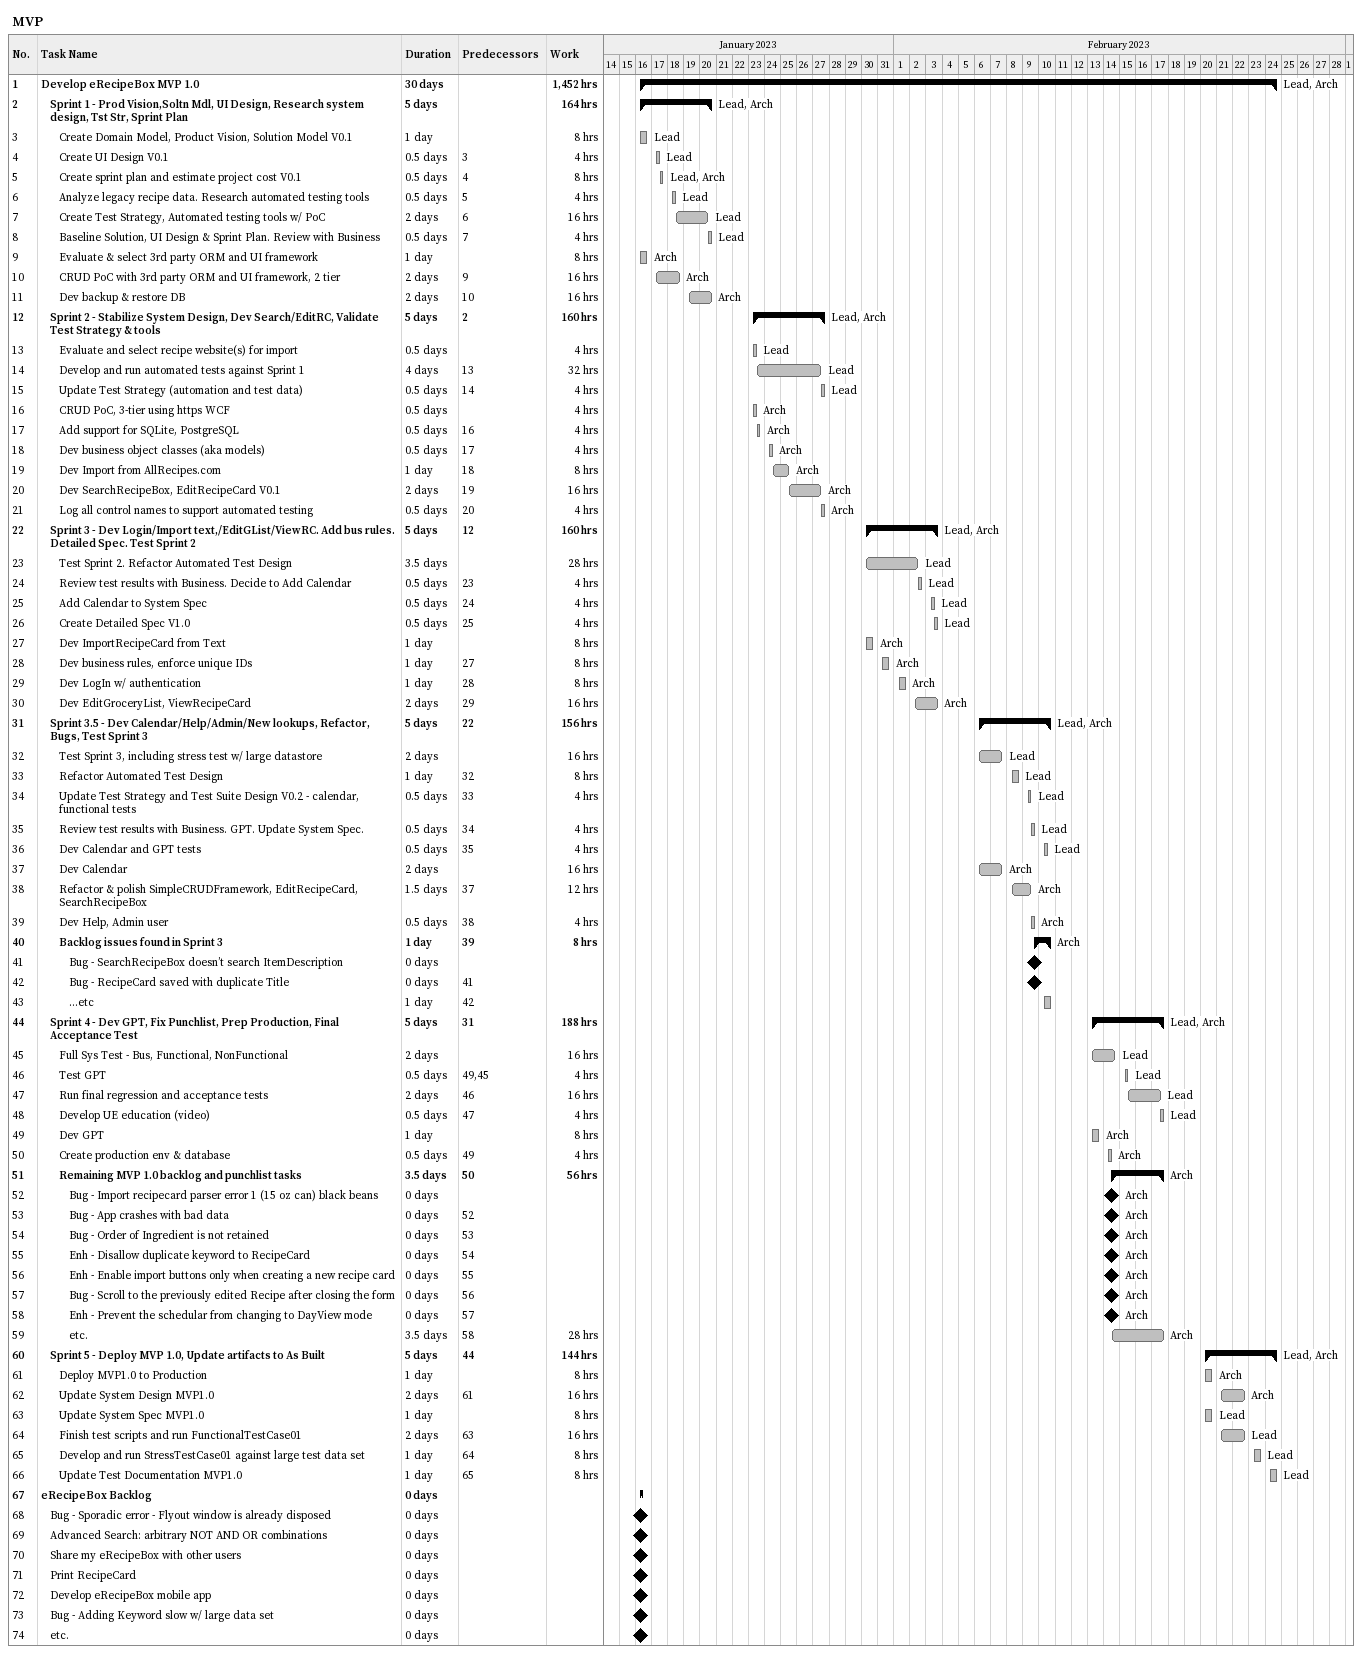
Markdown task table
MVP

| ID | Level | Task | Duration | Start | Finish | Predecessors | Resources | Work (h) |
|---|---|---|---|---|---|---|---|---|
| 1 | 1 | **Develop eRecipeBox MVP 1.0** | 30d | 2023-01-16 | 2023-02-24 |  | Lead, Arch | 1452 |
| 2 | 2 | **Sprint 1 - Prod Vision,Soltn Mdl, UI Design, Research system design, Tst Str, Sprint Plan** | 5d | 2023-01-16 | 2023-01-20 |  | Lead, Arch | 164 |
| 3 | 3 | Create Domain Model, Product Vision, Solution Model V0.1 | 1d | 2023-01-16 | 2023-01-16 |  | Lead | 8 |
| 4 | 3 | Create UI Design V0.1 | 0.5d | 2023-01-17 | 2023-01-17 | 3 | Lead | 4 |
| 5 | 3 | Create sprint plan and estimate project cost V0.1 | 0.5d | 2023-01-17 | 2023-01-17 | 4 | Lead, Arch | 8 |
| 6 | 3 | Analyze legacy recipe data. Research automated testing tools | 0.5d | 2023-01-18 | 2023-01-18 | 5 | Lead | 4 |
| 7 | 3 | Create Test Strategy, Automated testing tools w/ PoC | 2d | 2023-01-18 | 2023-01-20 | 6 | Lead | 16 |
| 8 | 3 | Baseline Solution, UI Design & Sprint Plan. Review with Business | 0.5d | 2023-01-20 | 2023-01-20 | 7 | Lead | 4 |
| 9 | 3 | Evaluate & select 3rd party ORM and UI framework | 1d | 2023-01-16 | 2023-01-16 |  | Arch | 8 |
| 10 | 3 | CRUD PoC with 3rd party ORM and UI framework, 2 tier | 2d | 2023-01-17 | 2023-01-18 | 9 | Arch | 16 |
| 11 | 3 | Dev backup & restore DB | 2d | 2023-01-19 | 2023-01-20 | 10 | Arch | 16 |
| 12 | 2 | **Sprint 2 - Stabilize System Design, Dev Search/EditRC, Validate Test Strategy & tools** | 5d | 2023-01-23 | 2023-01-27 | 2 | Lead, Arch | 160 |
| 13 | 3 | Evaluate and select recipe website(s) for import | 0.5d | 2023-01-23 | 2023-01-23 |  | Lead | 4 |
| 14 | 3 | Develop and run automated tests against Sprint 1 | 4d | 2023-01-23 | 2023-01-27 | 13 | Lead | 32 |
| 15 | 3 | Update Test Strategy (automation and test data) | 0.5d | 2023-01-27 | 2023-01-27 | 14 | Lead | 4 |
| 16 | 3 | CRUD PoC, 3-tier using https WCF | 0.5d | 2023-01-23 | 2023-01-23 |  | Arch | 4 |
| 17 | 3 | Add support for SQLite, PostgreSQL | 0.5d | 2023-01-23 | 2023-01-23 | 16 | Arch | 4 |
| 18 | 3 | Dev business object classes (aka models) | 0.5d | 2023-01-24 | 2023-01-24 | 17 | Arch | 4 |
| 19 | 3 | Dev Import from AllRecipes.com | 1d | 2023-01-24 | 2023-01-25 | 18 | Arch | 8 |
| 20 | 3 | Dev SearchRecipeBox, EditRecipeCard V0.1 | 2d | 2023-01-25 | 2023-01-27 | 19 | Arch | 16 |
| 21 | 3 | Log all control names to support automated testing | 0.5d | 2023-01-27 | 2023-01-27 | 20 | Arch | 4 |
| 22 | 2 | **Sprint 3 - Dev Login/Import text,/EditGList/ViewRC. Add bus rules. Detailed Spec. Test Sprint 2** | 5d | 2023-01-30 | 2023-02-03 | 12 | Lead, Arch | 160 |
| 23 | 3 | Test Sprint 2. Refactor Automated Test Design | 3.5d | 2023-01-30 | 2023-02-02 |  | Lead | 28 |
| 24 | 3 | Review test results with Business. Decide to Add Calendar | 0.5d | 2023-02-02 | 2023-02-02 | 23 | Lead | 4 |
| 25 | 3 | Add Calendar to System Spec | 0.5d | 2023-02-03 | 2023-02-03 | 24 | Lead | 4 |
| 26 | 3 | Create Detailed Spec V1.0 | 0.5d | 2023-02-03 | 2023-02-03 | 25 | Lead | 4 |
| 27 | 3 | Dev ImportRecipeCard from Text | 1d | 2023-01-30 | 2023-01-30 |  | Arch | 8 |
| 28 | 3 | Dev business rules, enforce unique IDs | 1d | 2023-01-31 | 2023-01-31 | 27 | Arch | 8 |
| 29 | 3 | Dev LogIn w/ authentication | 1d | 2023-02-01 | 2023-02-01 | 28 | Arch | 8 |
| 30 | 3 | Dev EditGroceryList, ViewRecipeCard | 2d | 2023-02-02 | 2023-02-03 | 29 | Arch | 16 |
| 31 | 2 | **Sprint 3.5 - Dev Calendar/Help/Admin/New lookups, Refactor, Bugs, Test Sprint 3** | 5d | 2023-02-06 | 2023-02-10 | 22 | Lead, Arch | 156 |
| 32 | 3 | Test Sprint 3, including stress test w/ large datastore | 2d | 2023-02-06 | 2023-02-07 |  | Lead | 16 |
| 33 | 3 | Refactor Automated Test Design | 1d | 2023-02-08 | 2023-02-08 | 32 | Lead | 8 |
| 34 | 3 | Update Test Strategy and Test Suite Design V0.2 - calendar, functional tests | 0.5d | 2023-02-09 | 2023-02-09 | 33 | Lead | 4 |
| 35 | 3 | Review test results with Business. GPT. Update System Spec. | 0.5d | 2023-02-09 | 2023-02-09 | 34 | Lead | 4 |
| 36 | 3 | Dev Calendar and GPT tests | 0.5d | 2023-02-10 | 2023-02-10 | 35 | Lead | 4 |
| 37 | 3 | Dev Calendar | 2d | 2023-02-06 | 2023-02-07 |  | Arch | 16 |
| 38 | 3 | Refactor & polish SimpleCRUDFramework, EditRecipeCard, SearchRecipeBox | 1.5d | 2023-02-08 | 2023-02-09 | 37 | Arch | 12 |
| 39 | 3 | Dev Help, Admin user | 0.5d | 2023-02-09 | 2023-02-09 | 38 | Arch | 4 |
| 40 | 3 | **Backlog issues found in Sprint 3** | 1d | 2023-02-09 | 2023-02-10 | 39 | Arch | 8 |
| 41 | 4 | Bug - SearchRecipeBox doesn’t search ItemDescription | 0d | 2023-02-09 | 2023-02-09 |  |  |  |
| 42 | 4 | Bug - RecipeCard saved with duplicate Title | 0d | 2023-02-09 | 2023-02-09 | 41 |  |  |
| 43 | 4 | …etc | 1d | 2023-02-10 | 2023-02-10 | 42 |  |  |
| 44 | 2 | **Sprint 4 - Dev GPT, Fix Punchlist, Prep Production, Final Acceptance Test** | 5d | 2023-02-13 | 2023-02-17 | 31 | Lead, Arch | 188 |
| 45 | 3 | Full Sys Test - Bus, Functional, NonFunctional | 2d | 2023-02-13 | 2023-02-14 |  | Lead | 16 |
| 46 | 3 | Test GPT | 0.5d | 2023-02-15 | 2023-02-15 | 49, 45 | Lead | 4 |
| 47 | 3 | Run final regression and acceptance tests | 2d | 2023-02-15 | 2023-02-17 | 46 | Lead | 16 |
| 48 | 3 | Develop UE education (video) | 0.5d | 2023-02-17 | 2023-02-17 | 47 | Lead | 4 |
| 49 | 3 | Dev GPT | 1d | 2023-02-13 | 2023-02-13 |  | Arch | 8 |
| 50 | 3 | Create production env & database | 0.5d | 2023-02-14 | 2023-02-14 | 49 | Arch | 4 |
| 51 | 3 | **Remaining MVP 1.0 backlog and punchlist tasks** | 3.5d | 2023-02-14 | 2023-02-17 | 50 | Arch | 56 |
| 52 | 4 | Bug - Import recipecard parser error 1 (15 oz can) black beans | 0d | 2023-02-14 | 2023-02-14 |  | Arch |  |
| 53 | 4 | Bug - App crashes with bad data | 0d | 2023-02-14 | 2023-02-14 | 52 | Arch |  |
| 54 | 4 | Bug - Order of Ingredient is not retained | 0d | 2023-02-14 | 2023-02-14 | 53 | Arch |  |
| 55 | 4 | Enh - Disallow duplicate keyword to RecipeCard | 0d | 2023-02-14 | 2023-02-14 | 54 | Arch |  |
| 56 | 4 | Enh - Enable import buttons only when creating a new recipe card | 0d | 2023-02-14 | 2023-02-14 | 55 | Arch |  |
| 57 | 4 | Bug - Scroll to the previously edited Recipe after closing the form | 0d | 2023-02-14 | 2023-02-14 | 56 | Arch |  |
| 58 | 4 | Enh - Prevent the schedular from changing to DayView mode | 0d | 2023-02-14 | 2023-02-14 | 57 | Arch |  |
| 59 | 4 | etc. | 3.5d | 2023-02-14 | 2023-02-17 | 58 | Arch | 28 |
| 60 | 2 | **Sprint 5 - Deploy MVP 1.0, Update artifacts to As Built** | 5d | 2023-02-20 | 2023-02-24 | 44 | Lead, Arch | 144 |
| 61 | 3 | Deploy MVP1.0 to Production | 1d | 2023-02-20 | 2023-02-20 |  | Arch | 8 |
| 62 | 3 | Update System Design MVP1.0 | 2d | 2023-02-21 | 2023-02-22 | 61 | Arch | 16 |
| 63 | 3 | Update System Spec MVP1.0 | 1d | 2023-02-20 | 2023-02-20 |  | Lead | 8 |
| 64 | 3 | Finish test scripts and run FunctionalTestCase01 | 2d | 2023-02-21 | 2023-02-22 | 63 | Lead | 16 |
| 65 | 3 | Develop and run StressTestCase01 against large test data set | 1d | 2023-02-23 | 2023-02-23 | 64 | Lead | 8 |
| 66 | 3 | Update Test Documentation MVP1.0 | 1d | 2023-02-24 | 2023-02-24 | 65 | Lead | 8 |
| 67 | 1 | **eRecipeBox Backlog** | 0d | 2023-01-16 | 2023-01-16 |  |  |  |
| 68 | 2 | Bug - Sporadic error - Flyout window is already disposed | 0d | 2023-01-16 | 2023-01-16 |  |  |  |
| 69 | 2 | Advanced Search: arbitrary NOT AND OR combinations | 0d | 2023-01-16 | 2023-01-16 |  |  |  |
| 70 | 2 | Share my eRecipeBox with other users | 0d | 2023-01-16 | 2023-01-16 |  |  |  |
| 71 | 2 | Print RecipeCard | 0d | 2023-01-16 | 2023-01-16 |  |  |  |
| 72 | 2 | Develop eRecipeBox mobile app | 0d | 2023-01-16 | 2023-01-16 |  |  |  |
| 73 | 2 | Bug - Adding Keyword slow w/ large data set | 0d | 2023-01-16 | 2023-01-16 |  |  |  |
| 74 | 2 | etc. | 0d | 2023-01-16 | 2023-01-16 |  |  |  |
